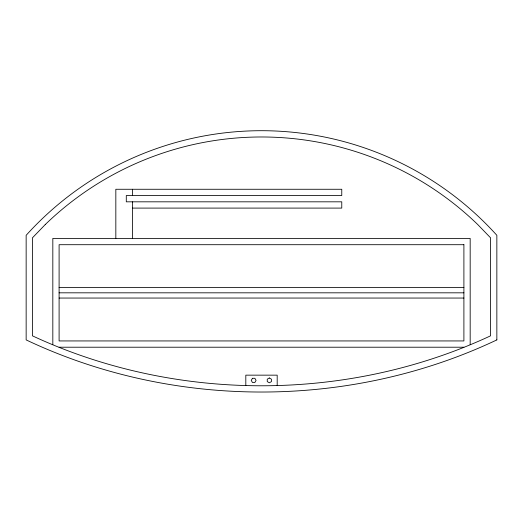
<?xml version="1.0" encoding="UTF-8"?>
<svg xmlns="http://www.w3.org/2000/svg" width="523" height="523" viewBox="0 0 523 523"><rect width="100%" height="100%" fill="white"/><g stroke="black" fill="none" stroke-linecap="round" stroke-linejoin="round"><path stroke-width="0.78" d="M132.567 208.095L341.767 208.095L341.767 201.819L126.291 201.819L126.291 195.543L341.767 195.543L341.767 189.267L115.831 189.267L115.831 238.429M59.099 287.591L463.901 287.591M59.099 292.821L463.901 292.821M59.099 298.051L463.901 298.051M59.099 347.213L463.901 347.213M470.177 344.67L470.177 238.429L52.823 238.429L52.823 344.67M277.19 385.628L277.19 375.154L245.81 375.154L245.81 385.628M132.567 189.267L132.567 195.543M132.567 201.819L132.567 238.429M252.446 378.299L251.236 380.391L252.446 382.483L254.864 382.483L256.074 380.391L254.864 378.299L252.446 378.299M45.253 224.55L32.426 237.841L32.426 335.831C175.532 402.422 347.468 402.422 490.574 335.831L490.574 237.841L477.747 224.55A310.786 310.786 0 0 0 45.253 224.55M269.345 377.979L267.253 379.188L267.253 381.6L269.345 382.81L271.437 381.6L271.437 379.188L269.345 377.979M496.85 339.904C350.103 409.404 172.897 409.404 26.15 339.904L26.15 235.304A317.069 317.069 0 0 1 496.85 235.304L496.85 339.904M463.901 244.705L59.099 244.705L59.099 340.937L463.901 340.937L463.901 244.705"/></g></svg>
